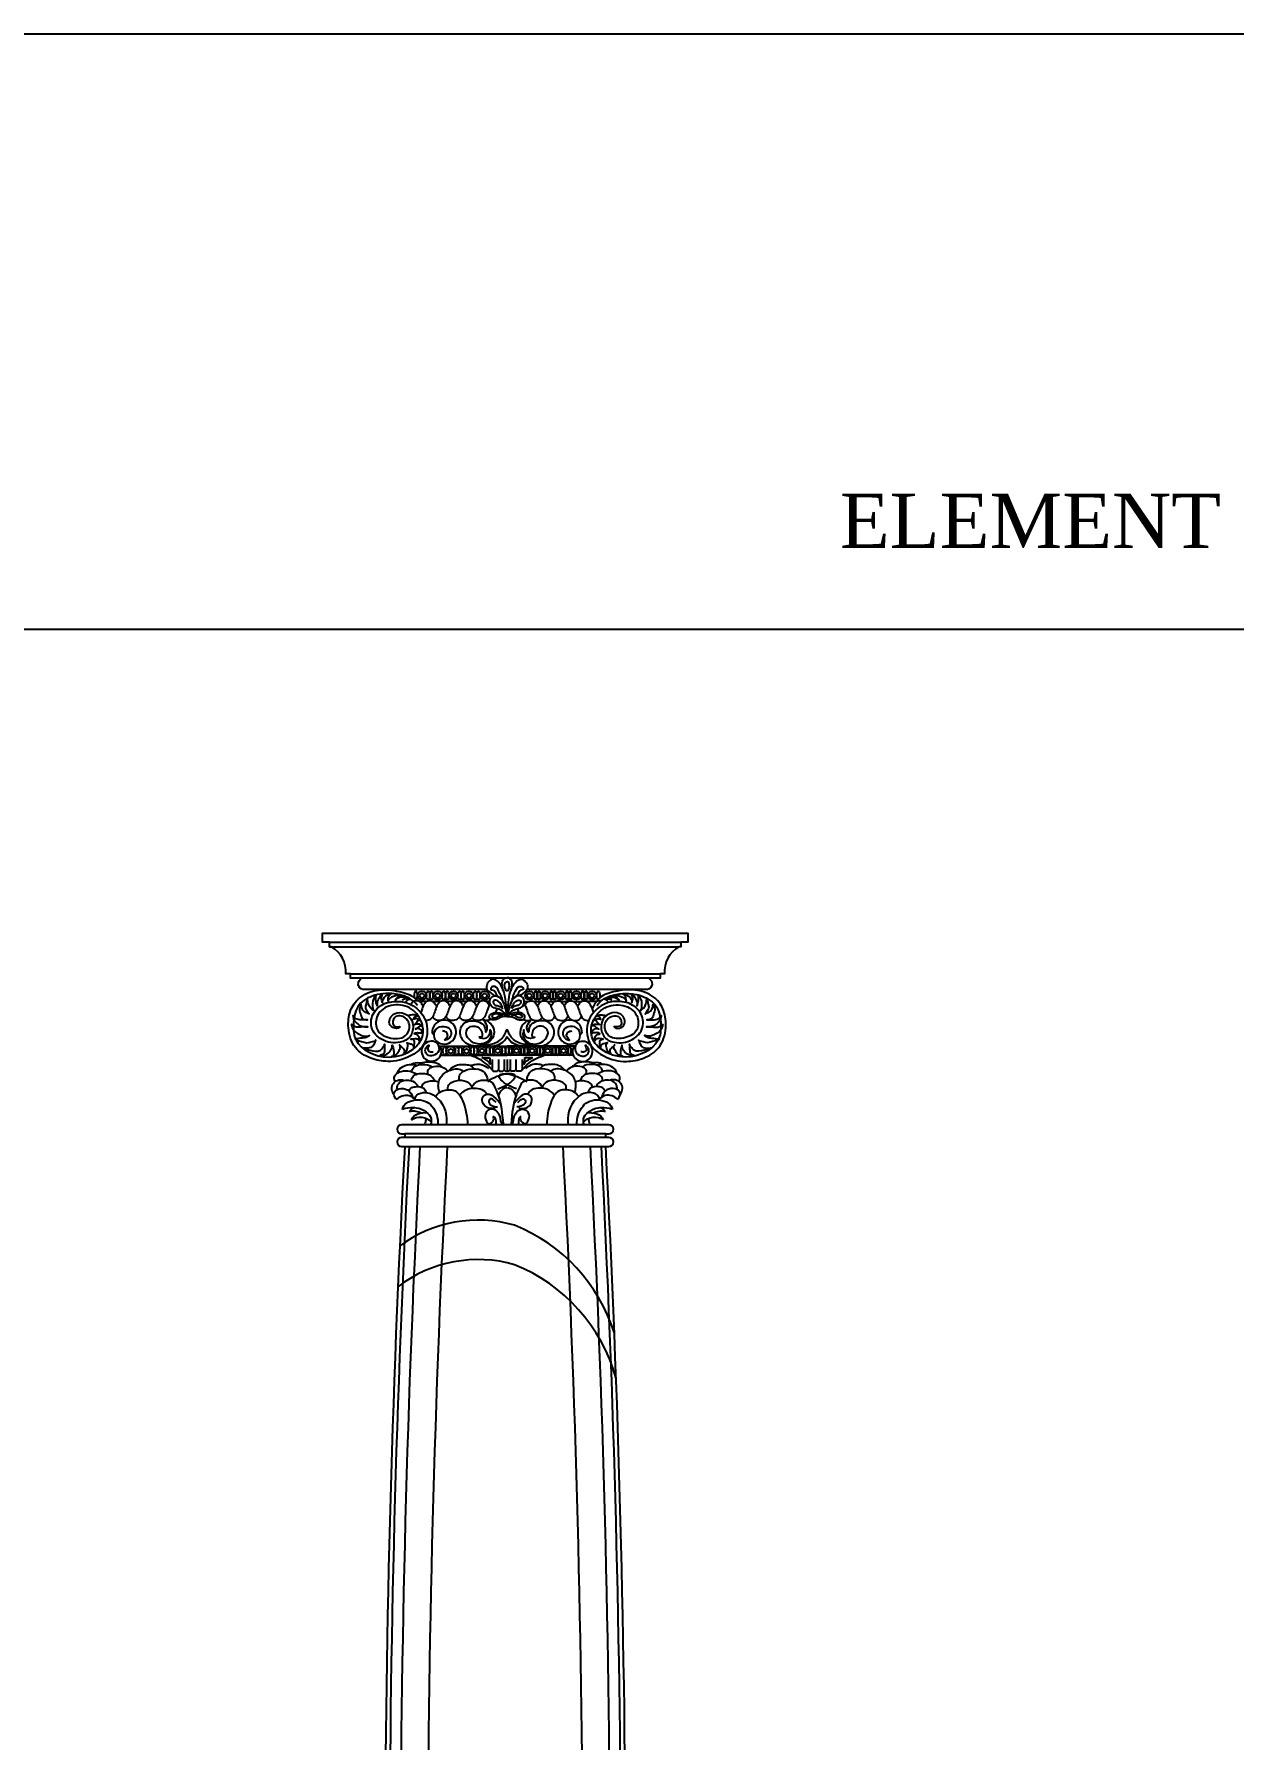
# Model space of a CAD drawing. Extents: x 15151 to 53333, y -36484 to -6005.
# Drawn here: x 42219 to 43785, y -8231 to -6005 of the extents above; entities that cross this region are included whole.
import ezdxf
from ezdxf.enums import TextEntityAlignment as Align

# ---------------------------------------------------------------- set-up
doc = ezdxf.new("R2010")
doc.units = 0
doc.header["$MEASUREMENT"] = 0
doc.layers.get('DEFPOINTS').update_dxf_attribs({"linetype": 'CONTINUOUS'})
for name, color, linetype in [('3', 3, 'CONTINUOUS'), ('4', 4, 'CONTINUOUS'), ('7', 7, 'CONTINUOUS'), ('K', 3, 'CONTINUOUS')]:
    doc.layers.add(name, color=color, linetype=linetype)
doc.styles.add('STYLE4', font='')
doc.styles.get('STYLE4').set_extended_font_data('Dutch801 XBd BT')

# ---------------------------------------------------------------- blocks, each defined once
blk = doc.blocks.new('A$C34912D1F')
at = {"layer": '3'}
for p, q in [((15, 4580), (795, 4580)), ((15, 4570), (790, 4570)), ((61.5, 4510), (748.5, 4510)), ((723.5, 4500), (86.5, 4500)), ((230.6, 4448.3), (215, 4448.3)), ((260.7, 4448.3), (244.3, 4448.3)), ((290.1, 4448.3), (274.5, 4448.3)), ((319.8, 4448.3), (303.9, 4448.3)), ((349.2, 4448.3), (333.6, 4448.3)), ((371, 4448.3), (363, 4448.3)), ((447.5, 4448.3), (455.5, 4448.3)), ((469.3, 4448.3), (484.9, 4448.3)), ((498.7, 4448.3), (514.6, 4448.3)), ((528.4, 4448.3), (544, 4448.3)), ((557.8, 4448.3), (574.2, 4448.3)), ((608.1, 4448.3), (585.7, 4448.3)), ((257.3, 4349.4), (409.2, 4349.4)), ((261.9, 4329.2), (409.2, 4329.2)), ((375.9, 4320), (375.9, 4297)), ((390, 4320), (390, 4297)), ((402.7, 4320), (402.7, 4297)), ((561.2, 4349.4), (409.2, 4349.4)), ((556.2, 4329.2), (409.2, 4329.2)), ((409.2, 4320), (409.2, 4294.3)), ((409.2, 4320), (409.2, 4294.3)), ((415.8, 4320), (415.8, 4297)), ((428.4, 4320), (428.4, 4297)), ((442.6, 4320), (442.6, 4297)), ((378.6, 4294.3), (387.3, 4294.3)), ((392.7, 4294.3), (400, 4294.3)), ((405.4, 4294.3), (409.2, 4294.3)), ((413.1, 4294.3), (409.2, 4294.3)), ((425.7, 4294.3), (418.5, 4294.3)), ((439.9, 4294.3), (431.1, 4294.3)), ((628, 4155), (182, 4155)), ((628, 4147), (182, 4147))]:
    blk.add_line(p, q, dxfattribs=at)
for points in [[(647.2, 3713, 0.224278), (426, 3952.1, 0.232859), (170.2, 3905.7)], [(651.1, 3612.4, 0.233638), (426, 3864.6, 0.236439), (167.1, 3815.8)]]:
    blk.add_lwpolyline(points, format="xyb", dxfattribs=at)
for centre, radius in [((220.4, 4461.6), 9.73), ((220.5, 4461.3), 5.04), ((255.2, 4461.6), 9.73), ((255.3, 4461.3), 5.04), ((290.1, 4461.6), 9.73), ((290.3, 4461.3), 5.04), ((324.5, 4461.6), 9.73), ((324.7, 4461.3), 5.04), ((359.5, 4461.6), 9.73), ((359.6, 4461.3), 5.04), ((458.8, 4461.6), 9.73), ((458.6, 4461.3), 5.04), ((493.7, 4461.6), 9.73), ((493.6, 4461.3), 5.04), ((528.2, 4461.6), 9.73), ((528, 4461.3), 5.04), ((563.1, 4461.6), 9.73), ((563, 4461.3), 5.04), ((597.9, 4461.6), 9.73), ((597.7, 4461.3), 5.04), ((284.1, 4338.8), 9.73), ((284.3, 4338.5), 5.04), ((319.1, 4338.8), 9.73), ((319.2, 4338.5), 5.04), ((353.4, 4339.3), 9.73), ((353.6, 4339), 5.04), ((388.4, 4339.3), 9.73), ((388.5, 4339), 5.04), ((430.1, 4339.3), 9.73), ((430, 4339), 5.04), ((465.1, 4339.3), 9.73), ((464.9, 4339), 5.04), ((499.5, 4339.3), 9.73), ((499.4, 4339), 5.04), ((534.5, 4339.3), 9.73), ((534.3, 4339), 5.04)]:
    blk.add_circle(centre, radius, dxfattribs=at)
for centre, radius, start, end in [((269.6, 4380.8), 26.6, 222.4063, 184.2473), ((548.9, 4380.8), 26.6, 355.7527, 317.5937), ((241.7, 4338.2), 22.2, 62.3846, 24.2256), ((576.7, 4337.8), 22.2, 155.7744, 117.6154), ((378.6, 4297), 2.7, 180, 270), ((387.3, 4297), 2.7, 270, 0), ((392.7, 4297), 2.7, 180, 270), ((400, 4297), 2.7, 270, 0), ((405.4, 4297), 2.7, 180, 270), ((413.1, 4297), 2.7, 270, 0), ((418.5, 4297), 2.7, 180, 270), ((425.7, 4297), 2.7, 270, 0), ((431.1, 4297), 2.7, 180, 270), ((439.9, 4297), 2.7, 270, 0), ((31970.8, 2461.9), 31822.7, 177.00105, 182.99362), ((31995.1, 2461.9), 31822.7, 177.00105, 182.99362), ((32055.7, 2461.9), 31822.7, 177.00105, 182.99362), ((-31245.7, 2461.9), 31822.7, 357.00638, 2.99895), ((-31185.1, 2461.9), 31822.7, 357.00638, 2.99895), ((-31160.8, 2461.9), 31822.7, 357.00638, 2.99895)]:
    blk.add_arc(centre, radius, start, end, dxfattribs=at)
for centre, major_axis, ratio, start_param, end_param in [((206.7, 4461.7), (0, -9.59), 0.368687, 0.256015, 5.293385), ((409.2, 4339.4), (0, 9.59), 0.368687, -0.014828, 3.156421), ((390.9, 4269.6), (35.7, 14.4), 0.334277, 4.515303, 8.49683), ((408.4, 4227.5), (0, 29.5), 0.679618, -0.012114, 1.180535)]:
    blk.add_ellipse(centre, major_axis=major_axis, ratio=ratio, start_param=start_param, end_param=end_param, dxfattribs=at)
for centre in [(234, 4461.7), (241.5, 4461.7), (268.8, 4461.7), (276.3, 4461.7), (303.4, 4461.7), (310.9, 4461.7), (338.2, 4461.7), (345.7, 4461.7), (270.5, 4338.9), (297.8, 4338.9), (305.3, 4338.9), (332.3, 4339.4), (339.8, 4339.4), (367.1, 4339.4), (374.6, 4339.4), (401.7, 4339.4)]:
    blk.add_ellipse(centre, major_axis=(0, -9.59), ratio=0.368687, dxfattribs=at)
at = {"layer": '3', "extrusion": (0, 0, -1)}
for centre in [(472.6, 4461.7), (480.1, 4461.7), (507.4, 4461.7), (514.8, 4461.7), (542, 4461.7), (549.5, 4461.7), (576.7, 4461.7), (584.2, 4461.7), (416.8, 4339.4), (443.9, 4339.4), (451.4, 4339.4), (478.7, 4339.4), (486.2, 4339.4), (513.3, 4339.4), (520.8, 4339.4), (548.1, 4339.4)]:
    blk.add_ellipse(centre, major_axis=(0, -9.59), ratio=0.368687, dxfattribs=at)
for centre, major_axis, ratio, start_param, end_param in [((611.5, 4461.7), (0, -9.59), 0.368687, 0.213686, 5.328976), ((409.3, 4339.4), (0, 9.59), 0.368687, -0.014828, 3.156421), ((427.6, 4269.6), (-35.7, 14.4), 0.334277, 4.515303, 8.49683), ((410.1, 4227.5), (0, 29.5), 0.679618, -0.012114, 1.180535), ((210.9, 4206.3), (34.3, 0), 0.704225, 3.258874, 5.8486), ((199.8, 4184.7), (-41.3, 2), 0.697575, 0.966316, 3.414644), ((214.1, 4199.6), (-22.5, 0), 0.704225, 0.330559, 1.16011), ((201.2, 4186.2), (27.7, 0), 0.704225, 4.403743, 5.395961), ((226.7, 4180.4), (-30.8, 0), 0.704225, 0.274753, 1.816365), ((165.4, 4184.2), (-89.9, 6.4), 0.733798, 2.536616, 3.184042), ((654.3, 4184.2), (89.9, 6.4), 0.733798, 3.099144, 3.74657), ((619.9, 4184.7), (41.3, 2), 0.697575, 2.868541, 5.316869), ((608.8, 4206.3), (34.3, 0), 0.704225, 3.576178, 6.165904), ((593, 4180.4), (-30.8, 0), 0.704225, 1.325228, 2.866839), ((618.5, 4186.2), (27.7, 0), 0.704225, 4.028816, 5.021034), ((605.6, 4199.6), (-22.5, 0), 0.704225, 1.981482, 2.811033), ((216.4, 4172.8), (27.2, 0), 0.704225, 3.921039, 5.794725), ((201, 4183.8), (27.5, 5.2), 0.814091, -0.044873, 0.622429), ((603.3, 4172.8), (27.2, 0), 0.704225, 3.630052, 5.503739), ((618.6, 4183.8), (-27.5, 5.2), 0.814091, -0.622429, 0.044873)]:
    blk.add_ellipse(centre, major_axis=major_axis, ratio=ratio, start_param=start_param, end_param=end_param, dxfattribs=at)
at = {"layer": '3'}
for points in [[(184.5, 4446), (186.4, 4449.2), (193.8, 4453.9), (194.1, 4453.9), (188.6, 4454.6), (178.8, 4452.7), (177.5, 4452.3), (179.1, 4453.3), (183.5, 4456.5), (186.4, 4457.8), (180.4, 4458.1), (164.1, 4454.3), (161.2, 4452), (161.5, 4452), (163.8, 4454.9), (169.8, 4460.3), (172.7, 4462.2), (173.3, 4462.2), (168.9, 4462.2), (157.1, 4459.7), (148.8, 4455.2), (145.2, 4449.5), (145.2, 4449.2), (145.2, 4452), (149.4, 4464.1), (151.3, 4465.7), (151.9, 4465.7), (145.2, 4463.2), (132.5, 4450.4), (132.2, 4449.5), (132.5, 4446), (132.5, 4446.3), (131.2, 4451.1), (130.6, 4457.8), (132.5, 4464.8), (132.5, 4465.1), (127.7, 4460.3), (121.3, 4447.6), (121, 4440.2), (121.3, 4438.6), (121, 4439.3), (119.4, 4443.4), (117.8, 4451.7), (118.8, 4461.6), (119.1, 4462.9), (118.1, 4461.9), (110.8, 4444.7), (110.8, 4436.7), (112.4, 4430), (113, 4428.7), (112.1, 4429.4), (106, 4434.8), (101.2, 4443.4), (99.6, 4454.6), (99.6, 4455.5), (98, 4449.8), (95.8, 4440.5), (96.7, 4430), (102.5, 4421.1), (102.2, 4421.4), (98.3, 4423.3), (89.4, 4429.4), (86.2, 4436.7), (84, 4443.7), (83.6, 4444), (83.6, 4443.1), (81.7, 4431.6), (84.6, 4419.8), (93.2, 4408.6), (99.3, 4407.7), (98, 4407.7), (85.9, 4407.7), (73.8, 4410.2), (68, 4416.3), (67.4, 4417.3), (67.4, 4415.3), (76.3, 4400), (89.4, 4393), (99.9, 4392.1), (99.3, 4392.1), (89.4, 4392.1), (70.9, 4392.7), (65.5, 4396.8), (64.5, 4397.8), (65.8, 4391.1), (83.6, 4374.8), (101.5, 4372.3), (104.1, 4372.9), (102.5, 4371.7), (91.3, 4367.8), (77.3, 4365.9), (73.4, 4365.9), (71.8, 4365.9), (72.2, 4365.3), (80.8, 4361.1), (102.5, 4357.3), (114, 4360.8), (117.8, 4362.4), (117.8, 4362.7), (115.9, 4358.3), (109.8, 4348.4), (93.2, 4344.9), (90.7, 4344.9), (92.3, 4344.5), (105.3, 4340.4), (128.3, 4340.7), (134.1, 4347.4), (137.6, 4353.5), (137.6, 4353.8), (137.6, 4351.9), (136.9, 4337.5), (132.8, 4330.8), (128, 4329.2), (128.3, 4329.2), (139.5, 4330.2), (150, 4339.1), (153.5, 4345.2), (154.2, 4350.9), (154.2, 4351.2), (156.1, 4345.5), (158, 4335.6), (154.2, 4326.4), (152.9, 4326.4), (159, 4328.6), (166.9, 4335.3), (171.7, 4344.5), (171.1, 4351.9), (170.8, 4352.2), (172.7, 4350.3), (178.4, 4344.5), (180.7, 4335), (179.4, 4332.1), (180, 4332.7), (186.7, 4339.8), (188.6, 4346.5), (187.1, 4356.7), (186.7, 4357), (189.6, 4356.3), (198.5, 4353.5), (202.1, 4346.5), (202.1, 4345.8), (202.7, 4347.4), (203.3, 4352.8), (202.7, 4361.8), (196.6, 4365), (196.3, 4365), (202.1, 4365.9), (210.7, 4365.6), (214.2, 4362.1), (215.1, 4360.8), (215.1, 4361.1), (215.1, 4365), (212.3, 4372.6), (204.3, 4376.4), (203.3, 4376.8), (203.7, 4377.4), (212.6, 4379.3), (218, 4379.3), (221.5, 4377.4), (221.5, 4377.1), (220.6, 4381.2), (217.1, 4386.6), (206.8, 4387.9), (205.9, 4387.3), (207.2, 4387.9), (214.8, 4393.7), (219.9, 4394.6), (220.9, 4394.6), (219.6, 4395.6), (211, 4398.4), (207.2, 4398.1), (204.3, 4397.5), (204, 4397.2), (206.2, 4399.4), (210, 4404.2), (215.8, 4407.4), (216.7, 4407.1), (216.4, 4407.1), (211.3, 4409.6), (203, 4409.6), (201.1, 4409.3), (201.4, 4409.9), (207.2, 4416), (209.7, 4416.6), (211, 4416.6), (207.2, 4417.9), (196, 4418.5), (190.6, 4417.3)], [(396.2, 4460.9), (392.4, 4467.8), (382.4, 4481.6), (375.7, 4480.8), (373.2, 4475.3), (378.7, 4473.3), (385, 4465), (398.7, 4452.9)], [(422.3, 4460.9), (425.9, 4467.8), (435.9, 4481.6), (442.6, 4480.8), (445.1, 4475.3), (439.8, 4473.3), (433.5, 4465), (419.8, 4452.9)], [(634, 4446), (632.1, 4449.2), (624.7, 4453.9), (624.4, 4453.9), (629.8, 4454.6), (639.7, 4452.7), (641, 4452.3), (639.4, 4453.3), (635, 4456.5), (632.1, 4457.8), (638.1, 4458.1), (654.4, 4454.3), (657.3, 4452), (657, 4452), (654.7, 4454.9), (648.7, 4460.3), (645.8, 4462.2), (645.2, 4462.2), (649.6, 4462.2), (661.4, 4459.7), (669.7, 4455.2), (673.2, 4449.5), (673.2, 4449.2), (673.2, 4452), (669.1, 4464.1), (667.2, 4465.7), (666.5, 4465.7), (673.2, 4463.2), (686, 4450.4), (686.3, 4449.5), (686, 4446), (686, 4446.3), (687.3, 4451.1), (687.9, 4457.8), (686, 4464.8), (686, 4465.1), (690.8, 4460.3), (697.2, 4447.6), (697.5, 4440.2), (697.2, 4438.6), (697.5, 4439.3), (699.1, 4443.4), (700.7, 4451.7), (699.7, 4461.6), (699.4, 4462.9), (700.4, 4461.9), (707.7, 4444.7), (707.7, 4436.7), (706.1, 4430), (705.5, 4428.7), (706.4, 4429.4), (712.5, 4434.8), (717.3, 4443.4), (718.9, 4454.6), (718.9, 4455.5), (720.5, 4449.8), (722.7, 4440.5), (721.8, 4430), (716, 4421.1), (716.3, 4421.4), (720.2, 4423.3), (729.1, 4429.4), (732.3, 4436.7), (734.5, 4443.7), (734.8, 4444), (734.8, 4443.1), (736.8, 4431.6), (733.9, 4419.8), (725.3, 4408.6), (719.2, 4407.7), (720.5, 4407.7), (732.6, 4407.7), (744.7, 4410.2), (750.5, 4416.3), (751.1, 4417.3), (751.1, 4415.3), (742.2, 4400), (729.1, 4393), (718.6, 4392.1), (719.2, 4392.1), (729.1, 4392.1), (747.6, 4392.7), (753, 4396.8), (754, 4397.8), (752.7, 4391.1), (734.8, 4374.8), (717, 4372.3), (714.4, 4372.9), (716, 4371.7), (727.2, 4367.8), (741.2, 4365.9), (745.1, 4365.9), (746.7, 4365.9), (746.3, 4365.3), (737.7, 4361.1), (716, 4357.3), (704.5, 4360.8), (700.7, 4362.4), (700.7, 4362.7), (702.6, 4358.3), (708.7, 4348.4), (725.3, 4344.9), (727.8, 4344.9), (726.2, 4344.5), (713.1, 4340.4), (690.2, 4340.7), (684.4, 4347.4), (680.9, 4353.5), (680.9, 4353.8), (680.9, 4351.9), (681.5, 4337.5), (685.7, 4330.8), (690.5, 4329.2), (690.2, 4329.2), (679, 4330.2), (668.5, 4339.1), (665, 4345.2), (664.3, 4350.9), (664.3, 4351.2), (662.4, 4345.5), (660.5, 4335.6), (664.3, 4326.4), (665.6, 4326.4), (659.5, 4328.6), (651.5, 4335.3), (646.8, 4344.5), (647.4, 4351.9), (647.7, 4352.2), (645.8, 4350.3), (640.1, 4344.5), (637.8, 4335), (639.1, 4332.1), (638.5, 4332.7), (631.8, 4339.8), (629.8, 4346.5), (631.4, 4356.7), (631.8, 4357), (628.9, 4356.3), (620, 4353.5), (616.4, 4346.5), (616.4, 4345.8), (615.8, 4347.4), (615.2, 4352.8), (615.8, 4361.8), (621.9, 4365), (622.2, 4365), (616.4, 4365.9), (607.8, 4365.6), (604.3, 4362.1), (603.4, 4360.8), (603.4, 4361.1), (603.4, 4365), (606.2, 4372.6), (614.2, 4376.4), (615.2, 4376.8), (614.8, 4377.4), (605.9, 4379.3), (600.5, 4379.3), (597, 4377.4), (597, 4377.1), (597.9, 4381.2), (601.4, 4386.6), (611.7, 4387.9), (612.6, 4387.3), (611.3, 4387.9), (603.7, 4393.7), (598.6, 4394.6), (597.6, 4394.6), (598.9, 4395.6), (607.5, 4398.4), (611.3, 4398.1), (614.2, 4397.5), (614.5, 4397.2), (612.3, 4399.4), (608.5, 4404.2), (602.7, 4407.4), (601.8, 4407.1), (602.1, 4407.1), (607.2, 4409.6), (615.5, 4409.6), (617.4, 4409.3), (617.1, 4409.9), (611.3, 4416), (608.8, 4416.6), (607.5, 4416.6), (611.3, 4417.9), (622.5, 4418.5), (627.9, 4417.3)], [(311.1, 4439.4), (305.7, 4446.9), (295.2, 4450.3), (280.2, 4432.3), (268.8, 4409.7), (256.7, 4406.3), (248.7, 4409.2), (246.6, 4411.3)], [(340.9, 4439.4), (335.5, 4446.9), (325, 4450.3), (309.9, 4432.3), (298.6, 4409.7), (286.4, 4406.3), (278.5, 4409.2), (276.4, 4411.3)], [(409.2, 4415), (402.5, 4441.7), (394.6, 4455.9), (382.1, 4460.9), (372.5, 4455), (375.4, 4437.5), (395.8, 4429.6), (405, 4420.5), (409.2, 4415)], [(399.1, 4433), (396.6, 4440.5), (389.6, 4449.2), (384.6, 4451.7), (380, 4450.9), (379.1, 4444.6), (384.6, 4440), (393.3, 4437.5), (399.6, 4432.1)], [(396.2, 4460.9), (396.7, 4457.5), (398.7, 4452.9)], [(409.2, 4415), (416, 4441.7), (423.9, 4455.9), (436.4, 4460.9), (446, 4455), (443.1, 4437.5), (422.7, 4429.6), (413.5, 4420.5), (409.2, 4415)], [(419.3, 4433), (421.8, 4440.5), (428.9, 4449.2), (433.9, 4451.7), (438.5, 4450.9), (439.3, 4444.6), (433.9, 4440), (425.2, 4437.5), (418.9, 4432.1)], [(422.3, 4460.9), (421.8, 4457.5), (419.8, 4452.9)], [(477.6, 4439.4), (483, 4446.9), (493.5, 4450.3), (508.6, 4432.3), (519.9, 4409.7), (532, 4406.3), (540, 4409.2), (542.1, 4411.3)], [(507.3, 4439.4), (512.8, 4446.9), (523.2, 4450.3), (538.3, 4432.3), (549.7, 4409.7), (561.8, 4406.3), (569.8, 4409.2), (571.9, 4411.3)], [(246.6, 4411.3), (245.4, 4413.6), (244.8, 4415.5)], [(250, 4362.8), (248, 4368.9), (251.1, 4386.3), (269.8, 4393.2), (283.4, 4385.6), (284.7, 4373.2), (276.1, 4364.1), (271.9, 4362.8), (271.5, 4362.7), (275.5, 4368.8), (277.3, 4375.2), (274.2, 4380.2), (265.7, 4383.5)], [(276.4, 4411.3), (275.1, 4413.6), (274.6, 4415.5)], [(305.7, 4411.3), (304.5, 4413.6), (303.9, 4415.5)], [(364, 4406.3), (375.6, 4395.8), (380.1, 4375.6), (365.5, 4356.5), (318, 4356.4), (305.1, 4377.2), (312.7, 4399.2), (336.1, 4405.5), (351.4, 4400.8), (360.7, 4387.6), (362, 4380.3), (364.9, 4387.1), (364.4, 4395.8), (354.7, 4409.5)], [(354.2, 4374.8), (350.9, 4385.9), (332.9, 4394.1), (318.9, 4383), (324.8, 4364.7), (346.7, 4354.2), (367.2, 4361.1), (374.1, 4375.8), (372.5, 4383.6), (371.8, 4385.9), (371.8, 4384), (370.8, 4376.8), (363.7, 4368), (351.6, 4367.6), (348.3, 4368.9), (347.6, 4369.3), (348.9, 4369.3), (353.5, 4371.2), (354.2, 4373.2), (354.2, 4374.8)], [(409.2, 4415), (402.8, 4419.8), (382.2, 4423.8), (375.8, 4421.8), (370, 4416.7), (370.7, 4411), (376.1, 4408), (388.6, 4410), (396, 4414), (409.2, 4415)], [(399.4, 4417.7), (389.3, 4420.4), (375.8, 4416.7), (375.8, 4414.4), (379.1, 4412.3), (386.6, 4413.7), (392.3, 4417.7), (400.1, 4417.7)], [(409.2, 4415), (415.7, 4419.8), (436.3, 4423.8), (442.7, 4421.8), (448.5, 4416.7), (447.8, 4411), (442.4, 4408), (429.9, 4410), (422.5, 4414), (409.2, 4415)], [(419.1, 4417.7), (429.2, 4420.4), (442.7, 4416.7), (442.7, 4414.4), (439.4, 4412.3), (431.9, 4413.7), (426.2, 4417.7), (418.4, 4417.7)], [(454.5, 4406.3), (442.9, 4395.8), (438.4, 4375.6), (453, 4356.5), (500.5, 4356.4), (513.4, 4377.2), (505.8, 4399.2), (482.4, 4405.5), (467.1, 4400.8), (457.8, 4387.6), (456.5, 4380.3), (453.5, 4387.1), (454.1, 4395.8), (463.8, 4409.5)], [(464.3, 4374.8), (467.6, 4385.9), (485.6, 4394.1), (499.6, 4383), (493.7, 4364.7), (471.8, 4354.2), (451.2, 4361.1), (444.4, 4375.8), (446, 4383.6), (446.7, 4385.9), (446.7, 4384), (447.6, 4376.8), (454.8, 4368), (466.9, 4367.6), (470.2, 4368.9), (470.9, 4369.3), (469.5, 4369.3), (465, 4371.2), (464.3, 4373.2), (464.3, 4374.8)], [(512.8, 4411.3), (514, 4413.6), (514.5, 4415.5)], [(568.5, 4362.8), (570.5, 4368.9), (567.4, 4386.3), (548.7, 4393.2), (535.1, 4385.6), (533.8, 4373.2), (542.4, 4364.1), (546.6, 4362.8), (547, 4362.7), (543, 4368.8), (541.2, 4375.2), (544.3, 4380.2), (552.8, 4383.5)], [(542.1, 4411.3), (543.4, 4413.6), (543.9, 4415.5)], [(571.9, 4411.3), (573.1, 4413.6), (573.6, 4415.5)], [(252, 4357.9), (255.2, 4353.7), (257.7, 4339.2), (245.1, 4328.4), (232.3, 4330.5), (227.7, 4339.8), (231.9, 4349.5), (234.8, 4351.7), (235, 4351.8), (233.7, 4345.9), (234.1, 4340.4), (237.9, 4337.4), (245.5, 4337.2)], [(566.4, 4357.4), (563.1, 4353.3), (560.7, 4338.7), (573.3, 4328), (586.1, 4330), (590.6, 4339.4), (586.5, 4349), (583.6, 4351.2), (583.3, 4351.3), (584.7, 4345.4), (584.3, 4339.9), (580.5, 4336.9), (572.9, 4336.8)], [(375.9, 4297), (360.8, 4312), (344.6, 4322.1), (326.9, 4329.2)], [(352.7, 4324.1), (368.4, 4323.6), (370.9, 4323.1), (370.9, 4322.6), (371.4, 4311), (371.4, 4309.4), (370.4, 4311.5), (364.4, 4318), (353.2, 4324.1)], [(442.6, 4297), (457.7, 4312), (473.8, 4322.1), (491.6, 4329.2)], [(465.8, 4324.1), (450.1, 4323.6), (447.6, 4323.1), (447.6, 4322.6), (447.1, 4311), (447.1, 4309.4), (448.1, 4311.5), (454.1, 4318), (465.3, 4324.1)]]:
    blk.add_spline(points, degree=3, dxfattribs=at)
for points, knots in [([(210.3, 4439.9), (204.4, 4447.3), (188.7, 4459.7), (153.8, 4468.5), (111.6, 4464.9), (73.2, 4440.6), (66.7, 4398), (71.5, 4347.2), (137, 4315.5), (199.1, 4336), (225.4, 4369.2), (221.9, 4407.4), (195.7, 4438.6), (152.1, 4445.1), (118.2, 4423.1), (116.4, 4384.9), (140.1, 4367.5), (178.3, 4363.1), (196.1, 4387.8), (189.1, 4415), (157.8, 4420.5), (153, 4393.9), (165.3, 4391.7), (172.1, 4393), (172.3, 4392.5), (172.3, 4392.4)], [0, 0, 0, 0, 26.045766, 73.219824, 140.405161, 195.915937, 250.504115, 297.102201, 401.948359, 473.499986, 520.987952, 566.74408, 624.886083, 682.022856, 733.926058, 773.554279, 816.020473, 864.161342, 891.910163, 928.603008, 961.694584, 985.576498, 1004.121123, 1006.952886, 1007.712216, 1007.712216, 1007.712216, 1007.712216]), ([(409.2, 4415), (408, 4432.4), (406.2, 4458), (399.1, 4479.1), (389.9, 4493), (377.8, 4500), (366.2, 4492.7), (362.2, 4479.4), (366.7, 4471.6), (376.7, 4464.4), (382.5, 4460.9)], [0, 0, 0, 0, 58.517708, 85.557554, 102.400352, 114.600489, 127.353508, 141.365772, 159.992517, 181.778585, 181.778585, 181.778585, 181.778585]), ([(400.1, 4472.8), (399.2, 4476.7), (397.4, 4484.1), (398.1, 4495.6), (404.3, 4500.6), (408, 4501.3), (409.1, 4501.4)], [0, 0, 0, 0, 13.614234, 26.772806, 35.013174, 38.496497, 38.496497, 38.496497, 38.496497]), ([(409.3, 4471.7), (408.9, 4474.1), (407.6, 4470.1), (404.5, 4477.7), (403.2, 4484.8), (405, 4491.5), (408.3, 4492.1), (409.1, 4492.1)], [0, 0, 0, 0, 8.07962, 18.320953, 26.69946, 34.358167, 37.045773, 37.045773, 37.045773, 37.045773]), ([(418.2, 4472.8), (419.1, 4476.7), (420.8, 4484.1), (420.2, 4495.6), (413.9, 4500.6), (410.2, 4501.3), (409.1, 4501.4)], [0, 0, 0, 0, 13.614234, 26.772806, 35.013174, 38.496497, 38.496497, 38.496497, 38.496497]), ([(409.1, 4471.7), (409.6, 4474.1), (410.6, 4470.1), (413.8, 4477.7), (415, 4484.8), (413.2, 4491.5), (410, 4492.1), (409.1, 4492.1)], [0, 0, 0, 0, 8.07962, 18.320953, 26.69946, 34.358167, 37.045773, 37.045773, 37.045773, 37.045773]), ([(409.2, 4415), (410.5, 4432.4), (412.3, 4458), (419.1, 4479.1), (428.3, 4493), (440.5, 4500), (452, 4492.7), (456.1, 4479.4), (451.7, 4471.6), (441.8, 4464.4), (436, 4460.9)], [0, 0, 0, 0, 58.517708, 85.557554, 102.400352, 114.600489, 127.353508, 141.365772, 159.992517, 181.778585, 181.778585, 181.778585, 181.778585]), ([(646.2, 4392.4), (647.6, 4391.2), (652.8, 4387), (669.1, 4392.1), (672, 4406.1), (665.4, 4419.4), (647.2, 4426.9), (624.1, 4416.6), (616, 4395.7), (620.7, 4368.1), (651, 4353.9), (687.3, 4359.4), (715.3, 4388.8), (708.9, 4422.8), (686.5, 4443.8), (657.4, 4451.1), (629.1, 4446.2), (603.4, 4429.9), (582, 4399.1), (588.7, 4350.6), (626.9, 4322.7), (669.3, 4312.4), (714.4, 4321.3), (750.7, 4344.4), (764, 4386.3), (759.8, 4428.3), (738.1, 4460.1), (698.5, 4476.8), (656.6, 4473.6), (626.2, 4465.2), (614.4, 4456.6), (609.7, 4451)], [0, 0, 0, 0, 6.777777, 25.577008, 44.638363, 63.279601, 85.87465, 115.327042, 138.565558, 169.549083, 202.040574, 252.291479, 296.91385, 338.88842, 366.976962, 408.2333, 446.027088, 471.157688, 520.557147, 581.992564, 631.896296, 695.003154, 742.495208, 796.073498, 856.294171, 904.870114, 948.094542, 1001.837559, 1056.980086, 1104.032319, 1114.158367, 1114.158367, 1114.158367, 1114.158367]), ([(608.2, 4439.9), (614.1, 4447.3), (629.8, 4459.7), (664.6, 4468.5), (706.9, 4464.9), (745.3, 4440.6), (751.8, 4398), (747, 4347.2), (681.5, 4315.5), (619.3, 4336), (593.1, 4369.2), (596.6, 4407.4), (622.8, 4438.6), (666.4, 4445.1), (700.3, 4423.1), (702.1, 4384.9), (678.4, 4367.5), (640.2, 4363.1), (622.4, 4387.8), (629.4, 4415), (660.7, 4420.5), (665.5, 4393.9), (653.2, 4391.7), (646.4, 4393), (646.2, 4392.5), (646.2, 4392.4)], [0, 0, 0, 0, 26.045766, 73.219824, 140.405161, 195.915937, 250.504115, 297.102201, 401.948359, 473.499986, 520.987952, 566.74408, 624.886083, 682.022856, 733.926058, 773.554279, 816.020473, 864.161342, 891.910163, 928.603008, 961.694584, 985.576498, 1004.121123, 1006.952886, 1007.712216, 1007.712216, 1007.712216, 1007.712216]), ([(222.3, 4439.4), (220.8, 4442.2), (217.5, 4448.2), (204.5, 4452.4), (198.3, 4446.3), (195.6, 4441.7)], [0, 0, 0, 0, 10.322667, 22.546179, 38.63921, 38.63921, 38.63921, 38.63921]), ([(251.6, 4439.4), (250.1, 4442.2), (246.8, 4448.2), (230.4, 4453.5), (222.1, 4437.8), (218.7, 4426.5), (217.8, 4423.8)], [0, 0, 0, 0, 4.6452, 10.145781, 21.89352, 25.909131, 25.909131, 25.909131, 25.909131]), ([(281.8, 4439.4), (280.3, 4442.2), (277, 4448.2), (260.6, 4453.5), (248.9, 4431.4), (245.4, 4410.3), (232.3, 4406.2), (228.3, 4406.3)], [0, 0, 0, 0, 4.6452, 10.145781, 21.89352, 34.538768, 40.405849, 40.405849, 40.405849, 40.405849]), ([(369.7, 4440.3), (368.4, 4442.8), (365.1, 4448.3), (349, 4453.5), (337.4, 4431.4), (333.8, 4410), (317.1, 4405.1), (309, 4407.8), (306.4, 4410.6), (305.7, 4411.3)], [1.151597, 1.151597, 1.151597, 1.151597, 10.322667, 22.546179, 48.652268, 76.752818, 90.762128, 100.191215, 103.483055, 103.483055, 103.483055, 103.483055]), ([(369.7, 4440.3), (368.4, 4437.8), (363.4, 4425.8), (360.7, 4410), (344.1, 4405.1), (336, 4407.8), (333.4, 4410.6), (332.7, 4411.3)], [40.186483, 40.186483, 40.186483, 40.186483, 48.652268, 76.752818, 90.762128, 100.191215, 103.483055, 103.483055, 103.483055, 103.483055]), ([(386.6, 4432.6), (386.6, 4432.5), (385.5, 4429.6), (384.6, 4426.7), (383.8, 4424)], [48.283623, 48.283623, 48.283623, 48.283623, 48.652268, 57.33219, 57.33219, 57.33219, 57.33219]), ([(431.9, 4432.6), (431.9, 4432.5), (433, 4429.6), (433.9, 4426.7), (434.7, 4424)], [48.283623, 48.283623, 48.283623, 48.283623, 48.652268, 57.33219, 57.33219, 57.33219, 57.33219]), ([(448.8, 4440.3), (450.1, 4442.8), (453.4, 4448.3), (469.5, 4453.5), (481.1, 4431.4), (484.7, 4410), (501.4, 4405.1), (509.5, 4407.8), (512.1, 4410.6), (512.8, 4411.3)], [1.151597, 1.151597, 1.151597, 1.151597, 10.322667, 22.546179, 48.652268, 76.752818, 90.762128, 100.191215, 103.483055, 103.483055, 103.483055, 103.483055]), ([(448.8, 4440.3), (450.1, 4437.8), (455.1, 4425.8), (457.8, 4410), (474.4, 4405.1), (482.5, 4407.8), (485.1, 4410.6), (485.8, 4411.3)], [40.186483, 40.186483, 40.186483, 40.186483, 48.652268, 76.752818, 90.762128, 100.191215, 103.483055, 103.483055, 103.483055, 103.483055]), ([(536.7, 4439.4), (538.2, 4442.2), (541.5, 4448.2), (557.9, 4453.5), (569.6, 4431.4), (573.1, 4410.3), (586.2, 4406.2), (590.2, 4406.3)], [0, 0, 0, 0, 4.6452, 10.145781, 21.89352, 34.538768, 40.405849, 40.405849, 40.405849, 40.405849]), ([(566.9, 4439.4), (568.4, 4442.2), (571.7, 4448.2), (588.1, 4453.5), (596.4, 4437.8), (599.8, 4426.5), (600.7, 4423.8)], [0, 0, 0, 0, 4.6452, 10.145781, 21.89352, 25.909131, 25.909131, 25.909131, 25.909131]), ([(618, 4449.9), (616.4, 4450.3), (606.7, 4451.2), (600.9, 4440.2), (597.8, 4431.2), (597.6, 4430.7)], [17.283861, 17.283861, 17.283861, 17.283861, 22.546179, 48.652268, 50.259503, 50.259503, 50.259503, 50.259503]), ([(373.7, 4408.7), (370.6, 4407), (363.7, 4405.3), (357.1, 4407.5), (354.8, 4409.4), (354.7, 4409.5)], [78.812644, 78.812644, 78.812644, 78.812644, 90.762128, 100.191215, 100.668764, 100.668764, 100.668764, 100.668764]), ([(444.8, 4408.7), (447.9, 4407), (454.8, 4405.3), (461.4, 4407.5), (463.7, 4409.4), (463.8, 4409.5)], [78.812644, 78.812644, 78.812644, 78.812644, 90.762128, 100.191215, 100.668764, 100.668764, 100.668764, 100.668764]), ([(247.5, 4376.2), (246.8, 4376.2), (244.9, 4375.9), (243.8, 4377.7), (243.1, 4378.8)], [0, 0, 0, 0, 1.788146, 5.115479, 5.115479, 5.115479, 5.115479]), ([(355.4, 4352), (363.7, 4352.6), (381.6, 4353.7), (399, 4365.6), (404.4, 4376), (409.2, 4387.4)], [0, 0, 0, 0, 27.690165, 60.204339, 68.529066, 68.529066, 68.529066, 68.529066]), ([(376.4, 4349.6), (381.8, 4350.5), (393.3, 4352.3), (404.6, 4361.8), (408.4, 4369), (409.2, 4371)], [0, 0, 0, 0, 18.059342, 38.483728, 45.592839, 45.592839, 45.592839, 45.592839]), ([(463.1, 4352), (454.8, 4352.6), (436.9, 4353.7), (419.5, 4365.6), (414.1, 4376), (409.2, 4387.4)], [0, 0, 0, 0, 27.690165, 60.204339, 68.529066, 68.529066, 68.529066, 68.529066]), ([(442.1, 4349.6), (436.7, 4350.5), (425.2, 4352.3), (413.9, 4361.8), (410.1, 4369), (409.2, 4371)], [0, 0, 0, 0, 18.059342, 38.483728, 45.592839, 45.592839, 45.592839, 45.592839]), ([(571, 4376.2), (571.7, 4376.2), (573.6, 4375.9), (574.7, 4377.7), (575.4, 4378.8)], [0, 0, 0, 0, 1.788146, 5.115479, 5.115479, 5.115479, 5.115479]), ([(214.4, 4308.5), (217, 4310.2), (223.8, 4314.8), (239.6, 4315.2), (255.9, 4312.4), (261.9, 4306.2), (264.5, 4303.5)], [0, 0, 0, 0, 7.357868, 19.333719, 31.448959, 40.962046, 40.962046, 40.962046, 40.962046]), ([(257.7, 4348.1), (258.2, 4348.3), (259.7, 4349.1), (261, 4348), (261.9, 4347.3)], [0, 0, 0, 0, 1.788146, 5.115479, 5.115479, 5.115479, 5.115479]), ([(604.1, 4308.5), (601.5, 4310.2), (594.7, 4314.8), (578.9, 4315.2), (562.5, 4312.4), (556.6, 4306.2), (554, 4303.5)], [0, 0, 0, 0, 7.357868, 19.333719, 31.448959, 40.962046, 40.962046, 40.962046, 40.962046]), ([(560.7, 4347.6), (560.2, 4347.9), (558.7, 4348.6), (557.3, 4347.6), (556.5, 4346.9)], [0, 0, 0, 0, 1.788146, 5.115479, 5.115479, 5.115479, 5.115479]), ([(161.1, 4271), (160.1, 4273.1), (157.9, 4278), (161, 4287.4), (174.4, 4295.3), (194.1, 4295.6), (204, 4290.2), (208.4, 4287.8)], [0, 0, 0, 0, 6.686792, 15.325013, 26.999501, 41.181029, 52.87562, 52.87562, 52.87562, 52.87562]), ([(166, 4290.1), (167.4, 4293.5), (170.7, 4301.5), (187.1, 4308.8), (202.3, 4309.6), (208.8, 4307.2), (209.5, 4306.9)], [0, 0, 0, 0, 10.310092, 24.337425, 38.130616, 39.843851, 39.843851, 39.843851, 39.843851]), ([(196.5, 4273.3), (197.5, 4277.2), (199.5, 4284.7), (217.2, 4290.3), (237.3, 4288.3), (244.9, 4278.5), (247.5, 4273.8), (248.2, 4272.5)], [0, 0, 0, 0, 11.38447, 21.322591, 37.703524, 48.749654, 52.873687, 52.873687, 52.873687, 52.873687]), ([(196.6, 4308.9), (198.1, 4310), (204.5, 4313.6), (213.9, 4313.1), (220.3, 4312.1)], [5.80598, 5.80598, 5.80598, 5.80598, 11.134904, 27.734193, 27.734193, 27.734193, 27.734193]), ([(197, 4293.5), (198.3, 4297), (200.8, 4304.3), (218.1, 4310.1), (233.3, 4308.4), (240.6, 4304.7), (242.2, 4303.9)], [0, 0, 0, 0, 10.310125, 21.622346, 36.361989, 40.505447, 40.505447, 40.505447, 40.505447]), ([(233.5, 4287.8), (233, 4290.9), (232.2, 4297.2), (243.9, 4305.4), (262.5, 4305.8), (274, 4299.1), (277.2, 4294.4), (277.5, 4293.9)], [0, 0, 0, 0, 8.814335, 18.296954, 30.963893, 44.843265, 46.555774, 46.555774, 46.555774, 46.555774]), ([(259, 4247.2), (258.1, 4250.8), (255.1, 4262.6), (259.3, 4281.4), (278.3, 4297.2), (303.7, 4301.1), (310.4, 4294.7), (311.3, 4293.9)], [0, 0, 0, 0, 10.829367, 36.137052, 52.936693, 73.27577, 76.267015, 76.267015, 76.267015, 76.267015]), ([(281.9, 4295.8), (283.3, 4297.9), (287, 4303.2), (300, 4309.3), (315.4, 4309.4), (329.9, 4307), (333.8, 4302.1), (335.8, 4299.7)], [0, 0, 0, 0, 6.839745, 17.506667, 30.646845, 38.968771, 46.904617, 46.904617, 46.904617, 46.904617]), ([(303.1, 4274), (303, 4278.7), (302.6, 4289.7), (324.9, 4300.9), (352.3, 4299.2), (364.2, 4285.5), (365.6, 4277.1), (366.2, 4273.6)], [0, 0, 0, 0, 13.48778, 31.49477, 50.028638, 64.900048, 75.413578, 75.413578, 75.413578, 75.413578]), ([(329, 4306), (332.1, 4307.3), (339.1, 4310), (355, 4309.4), (363.2, 4303.7), (368.1, 4300.2)], [0, 0, 0, 0, 7.506984, 16.741854, 31.023762, 31.023762, 31.023762, 31.023762]), ([(489.5, 4306), (486.4, 4307.3), (479.4, 4310), (463.5, 4309.4), (455.3, 4303.7), (450.4, 4300.2)], [0, 0, 0, 0, 7.506984, 16.741854, 31.023762, 31.023762, 31.023762, 31.023762]), ([(515.4, 4274), (515.5, 4278.7), (515.9, 4289.7), (493.6, 4300.9), (466.2, 4299.2), (454.3, 4285.5), (452.9, 4277.1), (452.3, 4273.6)], [0, 0, 0, 0, 13.48778, 31.49477, 50.028638, 64.900048, 75.413578, 75.413578, 75.413578, 75.413578]), ([(536.6, 4295.8), (535.2, 4297.9), (531.4, 4303.2), (518.5, 4309.3), (503.1, 4309.4), (488.6, 4307), (484.7, 4302.1), (482.7, 4299.7)], [0, 0, 0, 0, 6.839745, 17.506667, 30.646845, 38.968771, 46.904617, 46.904617, 46.904617, 46.904617]), ([(559.5, 4247.2), (560.4, 4250.8), (563.4, 4262.6), (559.2, 4281.4), (540.2, 4297.2), (514.8, 4301.1), (508.1, 4294.7), (507.2, 4293.9)], [0, 0, 0, 0, 10.829367, 36.137052, 52.936693, 73.27577, 76.267015, 76.267015, 76.267015, 76.267015]), ([(585, 4287.8), (585.4, 4290.9), (586.3, 4297.2), (574.6, 4305.4), (556, 4305.8), (544.5, 4299.1), (541.3, 4294.4), (541, 4293.9)], [0, 0, 0, 0, 8.814335, 18.296954, 30.963893, 44.843265, 46.555774, 46.555774, 46.555774, 46.555774]), ([(622, 4273.3), (621, 4277.2), (619, 4284.7), (601.3, 4290.3), (581.2, 4288.3), (573.6, 4278.5), (571, 4273.8), (570.3, 4272.5)], [0, 0, 0, 0, 11.38447, 21.322591, 37.703524, 48.749654, 52.873687, 52.873687, 52.873687, 52.873687]), ([(621.5, 4293.5), (620.2, 4297), (617.7, 4304.3), (600.4, 4310.1), (585.2, 4308.4), (577.9, 4304.7), (576.3, 4303.9)], [0, 0, 0, 0, 10.310125, 21.622346, 36.361989, 40.505447, 40.505447, 40.505447, 40.505447]), ([(621.9, 4308.9), (620.4, 4310), (614, 4313.6), (604.6, 4313.1), (598.2, 4312.1)], [5.80598, 5.80598, 5.80598, 5.80598, 11.134904, 27.734193, 27.734193, 27.734193, 27.734193]), ([(652.5, 4290.1), (651.1, 4293.5), (647.8, 4301.5), (631.4, 4308.8), (616.2, 4309.6), (609.7, 4307.2), (609, 4306.9)], [0, 0, 0, 0, 10.310092, 24.337425, 38.130616, 39.843851, 39.843851, 39.843851, 39.843851]), ([(657.4, 4271), (658.4, 4273.1), (660.6, 4278), (657.5, 4287.4), (644.1, 4295.3), (624.4, 4295.6), (614.5, 4290.2), (610, 4287.8)], [0, 0, 0, 0, 6.686792, 15.325013, 26.999501, 41.181029, 52.87562, 52.87562, 52.87562, 52.87562]), ([(158.4, 4240.7), (157.4, 4242.7), (154.7, 4248.5), (152, 4258.4), (157.3, 4268.9), (167.3, 4275), (176.4, 4275.3), (180, 4273.9), (180.7, 4273.6)], [0, 0, 0, 0, 6.418467, 18.38601, 29.410674, 38.145336, 45.042022, 46.755177, 46.755177, 46.755177, 46.755177]), ([(162.4, 4232.6), (159.7, 4237.4), (155, 4245.8), (169.3, 4257.6), (192.8, 4253.3), (197.2, 4242.8), (199.7, 4236.8)], [0, 0, 0, 0, 14.175806, 25.22699, 38.603877, 56.237814, 56.237814, 56.237814, 56.237814]), ([(162.4, 4231), (165.6, 4233.3), (172.5, 4238.3), (189, 4243.1), (199.9, 4236.2), (205.3, 4231.6), (206.8, 4230.3)], [0, 0, 0, 0, 12.318556, 26.236434, 40.991793, 47.188988, 47.188988, 47.188988, 47.188988]), ([(164.9, 4253.7), (165.1, 4256.3), (165.4, 4262.5), (173.2, 4274), (195.6, 4275.4), (208.2, 4267.2), (210.4, 4261.7), (211.2, 4259.9)], [0, 0, 0, 0, 7.695622, 18.667942, 34.873521, 46.261516, 51.953761, 51.953761, 51.953761, 51.953761]), ([(192.1, 4249.9), (193, 4252.3), (194.8, 4257.5), (208.7, 4260.6), (225.6, 4258.4), (228.1, 4250.5), (229.1, 4247.2)], [0, 0, 0, 0, 7.03971, 14.937597, 28.042513, 37.499581, 37.499581, 37.499581, 37.499581]), ([(204.4, 4232.6), (205.5, 4235.6), (208.4, 4243.6), (233, 4249.9), (273.8, 4223.5), (276.1, 4192.4), (273.9, 4175)], [0, 0, 0, 0, 11.014765, 29.826453, 55.648308, 140.736443, 140.736443, 140.736443, 140.736443]), ([(219.9, 4258.3), (220.8, 4261.4), (223.5, 4269.9), (242.7, 4273.9), (253.9, 4271.4), (258, 4270.6)], [0, 0, 0, 0, 8.963533, 24.971788, 33.989678, 33.989678, 33.989678, 33.989678]), ([(251, 4238.4), (254.3, 4242.4), (262.1, 4252.1), (297.6, 4255.2), (316.6, 4219.3), (321.1, 4192), (321.2, 4175)], [0, 0, 0, 0, 16.776322, 40.511879, 74.557718, 139.481806, 139.481806, 139.481806, 139.481806]), ([(278.1, 4252.6), (277.8, 4256.2), (277.1, 4265.2), (295.9, 4275.1), (319.8, 4273.6), (330.2, 4263.2), (330.7, 4257.6), (330.9, 4256.4)], [0, 0, 0, 0, 10.365889, 25.863285, 42.449323, 55.940124, 59.407153, 59.407153, 59.407153, 59.407153]), ([(303.5, 4240.9), (310.1, 4247.2), (323.8, 4260.3), (357.8, 4254.6), (362.4, 4245.1), (363.1, 4242.8)], [0, 0, 0, 0, 27.526108, 57.32422, 66.0126, 66.0126, 66.0126, 66.0126]), ([(330.9, 4256.8), (331.6, 4258.7), (334.2, 4265), (345.9, 4274.8), (365.9, 4274.6), (374.6, 4269.8), (377.1, 4268)], [0, 0, 0, 0, 7.539203, 24.41515, 43.500248, 52.951608, 52.951608, 52.951608, 52.951608]), ([(383.1, 4211.9), (380.7, 4211.4), (374.2, 4210), (359.4, 4214.7), (352.3, 4227.5), (355.5, 4239.9), (370.6, 4245.9), (384.8, 4233.6), (391.5, 4225.2), (394.5, 4221.4)], [0, 0, 0, 0, 5.212649, 14.20382, 30.976988, 43.175133, 47.736314, 64.408332, 78.449854, 78.449854, 78.449854, 78.449854]), ([(377.1, 4268), (381.5, 4259.1), (396.5, 4227), (397.8, 4201.2), (400.7, 4173.9), (392.2, 4182.3), (398.4, 4192.6), (381.1, 4210.1), (369.8, 4210.6), (359.6, 4199.6), (359.9, 4189), (367.7, 4174.2), (378.8, 4182.6), (380, 4187.3), (379, 4194.8), (384.4, 4187.7), (384.4, 4180.5), (384.2, 4175)], [15.199098, 15.199098, 15.199098, 15.199098, 49.480431, 141.064806, 144.132551, 149.639861, 181.929426, 193.502862, 206.323079, 214.312088, 232.718761, 246.054441, 249.743305, 264.633298, 266.678484, 270.366346, 282.43747, 282.43747, 282.43747, 282.43747]), ([(441.4, 4268), (437, 4259.1), (422, 4227), (420.7, 4201.2), (417.8, 4173.9), (426.3, 4182.3), (420.1, 4192.6), (437.4, 4210.1), (448.7, 4210.6), (458.9, 4199.6), (458.6, 4189), (450.8, 4174.2), (439.7, 4182.6), (438.5, 4187.3), (439.5, 4194.8), (434.1, 4187.7), (434.1, 4180.5), (434.3, 4175)], [15.199098, 15.199098, 15.199098, 15.199098, 49.480431, 141.064806, 144.132551, 149.639861, 181.929426, 193.502862, 206.323079, 214.312088, 232.718761, 246.054441, 249.743305, 264.633298, 266.678484, 270.366346, 282.43747, 282.43747, 282.43747, 282.43747]), ([(435.3, 4211.9), (437.7, 4211.4), (444.3, 4210), (459.1, 4214.7), (466.2, 4227.5), (463, 4239.9), (447.9, 4245.9), (433.7, 4233.6), (427, 4225.2), (424, 4221.4)], [0, 0, 0, 0, 5.212649, 14.20382, 30.976988, 43.175133, 47.736314, 64.408332, 78.449854, 78.449854, 78.449854, 78.449854]), ([(487.6, 4256.8), (486.9, 4258.7), (484.3, 4265), (472.6, 4274.8), (452.6, 4274.6), (443.9, 4269.8), (441.4, 4268)], [0, 0, 0, 0, 7.539203, 24.41515, 43.500248, 52.951608, 52.951608, 52.951608, 52.951608]), ([(514.9, 4240.9), (508.4, 4247.2), (494.7, 4260.3), (460.7, 4254.6), (456.1, 4245.1), (455.4, 4242.8)], [0, 0, 0, 0, 27.526108, 57.32422, 66.0126, 66.0126, 66.0126, 66.0126]), ([(540.4, 4252.6), (540.7, 4256.2), (541.4, 4265.2), (522.6, 4275.1), (498.7, 4273.6), (488.3, 4263.2), (487.8, 4257.6), (487.6, 4256.4)], [0, 0, 0, 0, 10.365889, 25.863285, 42.449323, 55.940124, 59.407153, 59.407153, 59.407153, 59.407153]), ([(567.5, 4238.4), (564.2, 4242.4), (556.4, 4252.1), (520.9, 4255.2), (501.9, 4219.3), (497.4, 4192), (497.3, 4175)], [0, 0, 0, 0, 16.776322, 40.511879, 74.557718, 139.481806, 139.481806, 139.481806, 139.481806]), ([(614.1, 4232.6), (613, 4235.6), (610.1, 4243.6), (585.5, 4249.9), (544.7, 4223.5), (542.4, 4192.4), (544.6, 4175)], [0, 0, 0, 0, 11.014765, 29.826453, 55.648308, 140.736443, 140.736443, 140.736443, 140.736443]), ([(598.6, 4258.3), (597.7, 4261.4), (595, 4269.9), (575.8, 4273.9), (564.6, 4271.4), (560.5, 4270.6)], [0, 0, 0, 0, 8.963533, 24.971788, 33.989678, 33.989678, 33.989678, 33.989678]), ([(626.4, 4249.9), (625.5, 4252.3), (623.7, 4257.5), (609.8, 4260.6), (592.9, 4258.4), (590.4, 4250.5), (589.4, 4247.2)], [0, 0, 0, 0, 7.03971, 14.937597, 28.042513, 37.499581, 37.499581, 37.499581, 37.499581]), ([(653.6, 4253.7), (653.4, 4256.3), (653.1, 4262.5), (645.3, 4274), (622.9, 4275.4), (610.3, 4267.2), (608.1, 4261.7), (607.3, 4259.9)], [0, 0, 0, 0, 7.695622, 18.667942, 34.873521, 46.261516, 51.953761, 51.953761, 51.953761, 51.953761]), ([(656.1, 4231), (652.9, 4233.3), (646, 4238.3), (629.5, 4243.1), (618.6, 4236.2), (613.2, 4231.7), (611.8, 4230.3)], [0, 0, 0, 0, 12.318556, 26.236434, 40.991793, 47.068068, 47.068068, 47.068068, 47.068068]), ([(656.1, 4232.6), (658.8, 4237.4), (663.5, 4245.8), (649.2, 4257.6), (625.7, 4253.3), (621.3, 4242.8), (618.8, 4236.8)], [0, 0, 0, 0, 14.175806, 25.22699, 38.603877, 56.237814, 56.237814, 56.237814, 56.237814]), ([(660.1, 4240.7), (661.1, 4242.7), (663.8, 4248.5), (666.5, 4258.4), (661.2, 4268.9), (651.2, 4275), (642.1, 4275.3), (638.5, 4273.9), (637.8, 4273.6)], [0, 0, 0, 0, 6.418467, 18.38601, 29.410674, 38.145336, 45.042022, 46.755177, 46.755177, 46.755177, 46.755177]), ([(385.2, 4224.3), (380.2, 4229.3), (372, 4237.4), (366.1, 4222.8), (376.6, 4216.2), (384.8, 4214.9), (387.8, 4214.5)], [0, 0, 0, 0, 12.634219, 20.580525, 31.949831, 38.400996, 38.400996, 38.400996, 38.400996]), ([(433.3, 4224.3), (438.3, 4229.3), (446.5, 4237.4), (452.4, 4222.8), (441.9, 4216.2), (433.7, 4214.9), (430.7, 4214.5)], [0, 0, 0, 0, 12.634219, 20.580525, 31.949831, 38.400996, 38.400996, 38.400996, 38.400996])]:
    blk.add_open_spline(points, degree=3, knots=knots, dxfattribs=at)
for points in [[(409.1, 4471.7), (409.2, 4471.8), (409.2, 4472), (409.2, 4472.2)], [(409.3, 4471.7), (409.3, 4471.8), (409.3, 4472), (409.2, 4472.2)], [(367.9, 4177.3), (367.8, 4177.5), (367.7, 4176.7), (367.4, 4175)], [(450.6, 4177.3), (450.7, 4177.5), (450.8, 4176.7), (451.1, 4175)]]:
    blk.add_open_spline(points, degree=3, dxfattribs=at)
at = {"layer": '4'}
for points in [[(365.2, 4475), (89.2, 4475, -0.699667), (86.5, 4500), (61.5, 4500), (61.5, 4510), (51.5, 4510, 0.27949), (20, 4570), (15, 4570), (15, 4580), (0, 4580), (0, 4600), (405, 4600), (810, 4600), (810, 4580), (795, 4580), (795, 4570), (790, 4570, 0.27949), (758.5, 4510), (748.5, 4510), (748.5, 4500), (723.5, 4500, -0.699667), (720.8, 4475), (453.2, 4475)], [(628.5, 800, 0.026412), (628, 4126.8), (635, 4127, 1), (635, 4147), (628, 4147), (628, 4155), (635, 4155, 1), (635, 4175), (405, 4175), (175, 4175, 1), (175, 4155), (182, 4155), (182, 4147), (175, 4147, 1), (175, 4127), (182, 4126.8, 0.026412), (181.5, 800)]]:
    blk.add_lwpolyline(points, format="xyb", dxfattribs=at)
at = {"layer": '7'}
blk.add_line((182, 4126.8), (628, 4126.8), dxfattribs=at)
blk.add_open_spline([(172.3, 4392.4), (170.9, 4391.2), (165.7, 4387), (149.4, 4392.1), (146.5, 4406.1), (153.1, 4419.4), (171.3, 4426.9), (194.4, 4416.6), (202.5, 4395.7), (197.8, 4368.1), (167.5, 4353.9), (131.2, 4359.4), (103.2, 4388.8), (109.6, 4422.8), (132, 4443.8), (161.1, 4451.1), (189.4, 4446.2), (215.1, 4429.9), (236.5, 4399.1), (229.8, 4350.6), (191.6, 4322.7), (149.2, 4312.4), (104.1, 4321.3), (67.7, 4344.4), (54.5, 4386.3), (58.7, 4428.3), (80.4, 4460.1), (120, 4476.8), (161.9, 4473.6), (192.3, 4465.2), (204.1, 4456.6), (208.8, 4451)], degree=3, knots=[0, 0, 0, 0, 6.777777, 25.577008, 44.638363, 63.279601, 85.87465, 115.327042, 138.565558, 169.549083, 202.040574, 252.291479, 296.91385, 338.88842, 366.976962, 408.2333, 446.027088, 471.157688, 520.557147, 581.992564, 631.896296, 695.003154, 742.495208, 796.073498, 856.294171, 904.870114, 948.094542, 1001.837559, 1056.980086, 1104.032319, 1114.158367, 1114.158367, 1114.158367, 1114.158367], dxfattribs=at)

msp = doc.modelspace()

# ---------------------------------------------------------------- linework, layer by layer
at = {"layer": 'DEFPOINTS'}
msp.add_lwpolyline([(38189.6, -15989.7), (45633.7, -15989.7), (45633.7, -6005.4), (38189.6, -6005.4)], close=True, dxfattribs=at)
at = {"layer": 'K', "color": 2}
msp.add_line((38683.5, -6781.6), (45104.5, -6781.6), dxfattribs=at)

# ---------------------------------------------------------------- block references
at = {"layer": '3', "xscale": 0.588, "yscale": 0.588, "zscale": 0.588}
msp.add_blockref('A$C34912D1F', (42595.9, -9883.1), dxfattribs=at)

# ---------------------------------------------------------------- texts
at = {"layer": 'K', "color": 3, "style": 'STYLE4'}
msp.add_text('ELEMENT', height=70.56, dxfattribs=at).set_placement((43519.2, -6675.6), align=Align.CENTER)

doc.saveas('drawing.dxf')
